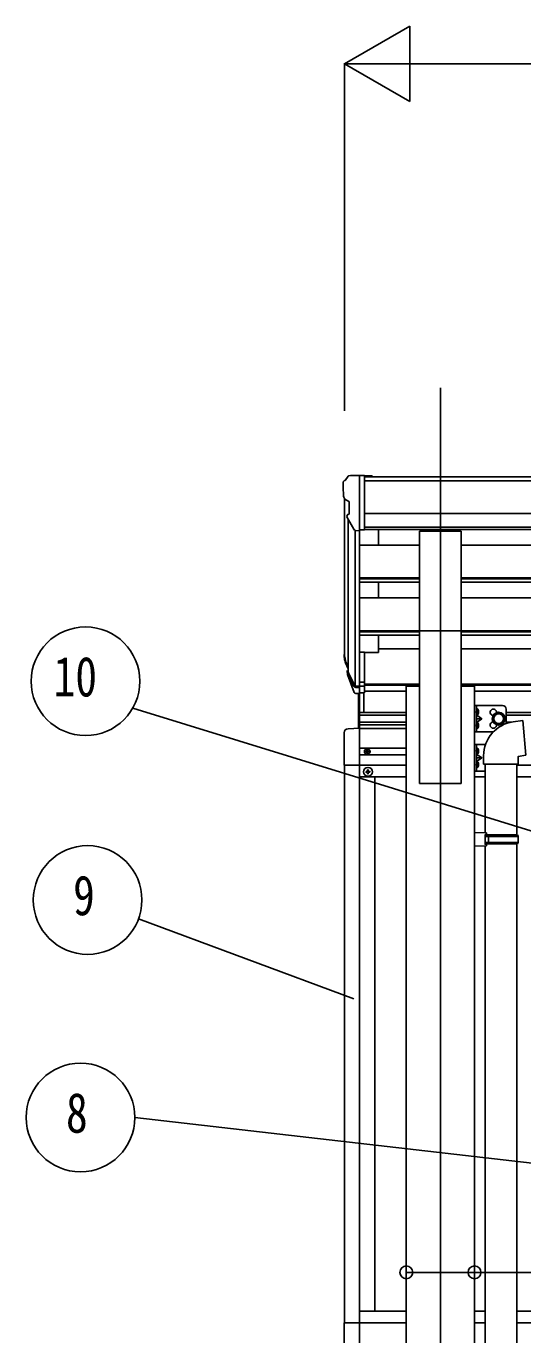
# Model space of a CAD drawing. Units: millimetres, scale not verified. Extents: x -10512 to 10512, y -7425 to 7425.
# Drawn here: x -2345 to -1687, y -2920 to -1187 of the extents above; entities that cross this region are included whole.
import ezdxf
from ezdxf.enums import TextEntityAlignment as Align

# ---------------------------------------------------------------- set-up
doc = ezdxf.new("R2010")
doc.units = ezdxf.units.MM
doc.header["$LTSCALE"] = 30
for name, color, linetype in [('0-3_YKK_12', 2, 'Continuous'), ('0-4_YKK_13', 4, 'Continuous'), ('0-5_YKK_A1', 4, 'Continuous'), ('0-6_YKK_D', 6, 'Continuous')]:
    doc.layers.add(name, color=color, linetype=linetype)
doc.styles.add('ＭＳ ゴシック', font='')
doc.styles.get('ＭＳ ゴシック').set_extended_font_data('MS Gothic')

msp = doc.modelspace()

# ---------------------------------------------------------------- linework, layer by layer
at = {"layer": '0-3_YKK_12'}
msp.add_line((-1795.8, -1665.8), (-1795.8, -4840.21), dxfattribs=at)
at = {"layer": '0-4_YKK_13'}
for p, q in [((-1917.89, -1782.76), (-1921.96, -1788.56)), ((-1914.8, -1782.19), (-1917.13, -1782.33)), ((-1914.8, -1782.19), (-1896.3, -1782.19)), ((-1902.8, -1855.17), (-1902.8, -1782.19)), ((-1896.3, -1782.19), (-1886.3, -1782.28)), ((-1896.3, -1854.17), (-1896.3, -1782.19)), ((-1886.3, -1783.79), (-1886.3, -1782.28)), ((-1924.8, -1791.56), (-1924.8, -1792.19)), ((-1922.27, -1813.37), (-1916.95, -1816.44)), ((-1916.8, -1816.7), (-1916.8, -1832.98)), ((-1910.43, -1853.36), (-1919.43, -1837.77)), ((-1902.8, -1855.17), (-1908.01, -1854.86)), ((-1896.3, -1854.17), (-1902.8, -1854.17)), ((-1823.3, -1987.64), (-1823.3, -1855.84)), ((-1823.3, -1855.84), (-1768.3, -1855.84)), ((-1768.3, -1987.64), (-1768.3, -1855.84)), ((-1823.3, -1987.64), (-1768.3, -1987.64)), ((-1902.8, -2015.91), (-1902.8, -2070.69)), ((-1896.3, -2015.91), (-1902.8, -2015.91)), ((-1896.3, -2015.91), (-1896.3, -2069.94)), ((-1921.71, -2030.1), (-1917.83, -2038.05)), ((-1921.1, -2028.72), (-1917.83, -2035.79)), ((-1919.39, -2041.38), (-1919.05, -2045.78)), ((-1918.44, -2045.22), (-1910.25, -2061.4)), ((-1909.24, -2060.27), (-1916.99, -2044.86)), ((-1919.05, -2045.78), (-1910.25, -2069.33)), ((-1902.8, -2060.94), (-1907.94, -2060.94)), ((-1902.8, -2062.75), (-1907.65, -2062.75)), ((-1896.3, -2056.04), (-1902.8, -2056.04)), ((-1896.3, -2060.92), (-1902.8, -2060.92)), ((-1902.8, -2070.69), (-1907.65, -2070.69)), ((-1904.3, -2116.77), (-1904.3, -2070.69)), ((-1896.3, -2069.94), (-1902.8, -2069.94)), ((-1902.8, -2116.69), (-1902.8, -2069.94)), ((-1897.3, -2096.18), (-1897.3, -2069.94)), ((-1750.6, -2086.69), (-1750.6, -2121.69)), ((-1713.6, -2086.69), (-1750.6, -2086.69)), ((-1748.1, -2086.69), (-1748.1, -2121.69)), ((-1747.6, -2091.19), (-1746.8, -2091.33)), ((-1708.6, -2091.69), (-1708.6, -2110.66)), ((-1747.6, -2099.19), (-1748.1, -2099.1)), ((-1748.1, -2104.19), (-1741.1, -2104.19)), ((-1747.6, -2099.19), (-1746.8, -2099.05)), ((-1747.6, -2109.19), (-1746.8, -2109.33)), ((-1699.16, -2108.27), (-1686.65, -2106.71)), ((-1923.3, -2122.98), (-1923.3, -2165.88)), ((-1902.8, -2116.69), (-1918.09, -2117.49)), ((-1902.8, -2116.69), (-1902.8, -2165.88)), ((-1725.55, -2121.69), (-1750.6, -2121.69)), ((-1747.6, -2117.19), (-1748.1, -2117.1)), ((-1747.6, -2117.19), (-1746.8, -2117.05)), ((-1894.03, -2147.16), (-1894.85, -2147.16)), ((-1891.57, -2147.98), (-1890.75, -2147.98)), ((-1750.6, -2138.57), (-1750.6, -2173.57)), ((-1736, -2138.57), (-1750.6, -2138.57)), ((-1748.1, -2138.57), (-1748.1, -2173.57)), ((-1747.6, -2143.07), (-1748.1, -2143.16)), ((-1747.6, -2143.07), (-1746.8, -2143.21)), ((-1923.3, -2165.88), (-1902.8, -2165.88)), ((-1748.1, -2156.07), (-1741.1, -2156.07)), ((-1747.6, -2161.07), (-1748.1, -2161.16)), ((-1747.6, -2151.07), (-1746.8, -2150.93)), ((-1747.6, -2161.07), (-1746.8, -2161.21)), ((-1738.56, -2164.28), (-1738.56, -2153.36)), ((-1692.56, -2164.28), (-1738.56, -2164.28)), ((-1736.6, -2164.28), (-1736.6, -2255.58)), ((-1694.6, -2164.28), (-1694.6, -2258.13)), ((-1893.3, -2174.07), (-1894.3, -2174.07)), ((-1890.3, -2175.07), (-1889.3, -2175.07)), ((-1736.6, -2173.57), (-1750.6, -2173.57)), ((-1747.6, -2169.07), (-1746.8, -2168.93)), ((-1734.6, -2255.63), (-1750.6, -2255.16)), ((-1750.6, -2255.16), (-1750.6, -2273.11)), ((-1734.6, -2257.63), (-1736.6, -2257.63)), ((-1693.6, -2258.13), (-1736.6, -2258.13)), ((-1692.6, -2260.13), (-1736.6, -2260.13)), ((-1692.6, -2268.13), (-1736.6, -2268.13)), ((-1693.6, -2270.13), (-1736.6, -2270.13)), ((-1734.6, -2257.63), (-1734.6, -2255.63)), ((-1734.6, -2272.63), (-1734.6, -2270.63)), ((-1732.13, -2260.13), (-1731.7, -2258.13)), ((-1694.6, -3117.39), (-1694.6, -2270.13)), ((-1692.6, -2260.13), (-1693.6, -2258.13)), ((-1692.6, -2268.13), (-1693.6, -2270.13)), ((-1692.6, -2260.13), (-1692.6, -2268.13)), ((-1734.6, -2272.63), (-1750.6, -2273.11)), ((-1736.6, -3114.83), (-1736.6, -2272.69))]:
    msp.add_line(p, q, dxfattribs=at)
for points in [[(-1748.49, -2095.19), (-1747.86, -2094), (-1745.62, -2092.89)], [(-1748.49, -2095.19), (-1747.86, -2096.38), (-1745.62, -2097.49)], [(-1747.6, -2099.19), (-1747.6, -2091.19), (-1748.1, -2091.28), (-1748.1, -2099.1)], [(-1748.49, -2113.19), (-1747.86, -2112), (-1745.62, -2110.89)], [(-1748.49, -2113.19), (-1747.86, -2114.38), (-1745.62, -2115.49)], [(-1748.1, -2099.19), (-1741.1, -2104.19), (-1748.1, -2109.19)], [(-1747.6, -2117.19), (-1747.6, -2109.19), (-1748.1, -2109.28), (-1748.1, -2117.1)], [(-1686.65, -2106.71), (-1682.64, -2152.53), (-1692.56, -2154.28), (-1692.56, -2164.28)], [(-1894.85, -2147.16), (-1894.85, -2147.98), (-1894.03, -2147.98)], [(-1892.39, -2146.34), (-1892.39, -2145.52), (-1893.21, -2145.52), (-1893.21, -2146.34)], [(-1893.21, -2148.8), (-1893.21, -2149.62), (-1892.39, -2149.62), (-1892.39, -2148.8)], [(-1890.75, -2147.98), (-1890.75, -2147.16), (-1891.57, -2147.16)], [(-1748.49, -2147.07), (-1747.86, -2145.88), (-1745.62, -2144.77)], [(-1748.49, -2147.07), (-1747.86, -2148.26), (-1745.62, -2149.37)], [(-1747.6, -2143.07), (-1747.6, -2151.07), (-1748.1, -2150.98), (-1748.1, -2143.16)], [(-1748.49, -2165.07), (-1747.86, -2163.88), (-1745.62, -2162.77)], [(-1748.49, -2165.07), (-1747.86, -2166.26), (-1745.62, -2167.37)], [(-1748.1, -2151.07), (-1741.1, -2156.07), (-1748.1, -2161.07)], [(-1747.6, -2161.07), (-1747.6, -2169.07), (-1748.1, -2168.98), (-1748.1, -2161.16)], [(-1894.3, -2174.07), (-1894.3, -2175.07), (-1893.3, -2175.07)], [(-1891.3, -2173.07), (-1891.3, -2172.07), (-1892.3, -2172.07), (-1892.3, -2173.07)], [(-1892.3, -2176.07), (-1892.3, -2177.07), (-1891.3, -2177.07), (-1891.3, -2176.07)], [(-1889.3, -2175.07), (-1889.3, -2174.07), (-1890.3, -2174.07)], [(-1734.6, -2270.63), (-1736.6, -2270.63), (-1736.6, -2257.63)], [(-1732.13, -2260.13), (-1732.13, -2268.13), (-1731.7, -2270.13)], [(-1902.8, -2904.69), (-1923.5, -2904.69), (-1923.5, -3002.69), (-1902.8, -3002.69)]]:
    msp.add_lwpolyline(points, dxfattribs=at)
msp.add_lwpolyline([(-1718.6, -2111.69), (-1725.1, -2107.94), (-1725.1, -2100.44), (-1718.6, -2096.68), (-1712.1, -2100.44), (-1712.1, -2107.94)], close=True, dxfattribs=at)
for centre, radius in [((-1718.6, -2104.19), 8.5), ((-1718.6, -2104.19), 7.5), ((-1718.6, -2104.19), 6.5), ((-1892.8, -2147.57), 3.75), ((-1891.8, -2174.57), 5.9)]:
    msp.add_circle(centre, radius, dxfattribs=at)
for centre, radius, start, end in [((-1917.07, -1783.33), 1, 93.5, 145), ((-1921.8, -1791.56), 3, 93, 180), ((-1722.8, -1792.19), 202, 180, 184.94904), ((-1917.9, -1809), 6.18, 185.7035, 224.99897), ((-1917.1, -1816.7), 0.3, 0, 60), ((-1916.83, -1836.27), 3, 94.7167, 210), ((-1917.1, -1832.98), 0.3, 274.7167, 0), ((-1907.83, -1851.86), 3, 210, 266.5), ((-1893.62, -2020.99), 29.53, 186.50806, 197.98144), ((-1892.22, -2019.23), 30.41, 187.1552, 198.19734), ((-1746.96, -2092.22), 0.9, 32.05588, 80), ((-1751.7, -2095.19), 6.5, 327.94412, 32.05588), ((-1725.6, -2095.69), 4.25, 353.70569, 265.23923), ((-1713.6, -2091.69), 5, 0, 90), ((-1746.96, -2098.16), 0.9, 280, 327.94412), ((-1746.96, -2110.22), 0.9, 32.05588, 80), ((-1751.7, -2113.19), 6.5, 327.94412, 32.05588), ((-1692.65, -2153.71), 45.91, 98.14944, 179.55845), ((-1725.6, -2112.69), 4.25, 94.76077, 6.29431), ((-1917.8, -2122.98), 5.5, 93, 180), ((-1746.96, -2116.16), 0.9, 280, 327.94412), ((-1894.03, -2146.34), 0.82, 270, 0), ((-1894.03, -2148.8), 0.82, 0, 90), ((-1891.57, -2146.34), 0.82, 180, 270), ((-1891.57, -2148.8), 0.82, 90, 180), ((-1746.96, -2144.1), 0.9, 32.05588, 80), ((-1751.7, -2147.07), 6.5, 327.94412, 32.05588), ((-1746.96, -2150.04), 0.9, 280, 327.94412), ((-1746.96, -2162.1), 0.9, 32.05588, 80), ((-1751.7, -2165.07), 6.5, 327.94412, 32.05588), ((-1893.3, -2173.07), 1, 270, 0), ((-1893.3, -2176.07), 1, 0, 90), ((-1890.3, -2173.07), 1, 180, 270), ((-1890.3, -2176.07), 1, 90, 180), ((-1746.96, -2168.04), 0.9, 280, 327.94412)]:
    msp.add_arc(centre, radius, start, end, dxfattribs=at)
for centre, major_axis, ratio, start_param, end_param in [((-1834.15, -2021.42), (-89.06, 1.43), 0.57596, 6.1962358, 6.3678173), ((-1834.94, -2014.74), (87.93, 4.42), 0.541684, 3.0659337, 3.2228513), ((-1918.09, -2041.38), (1.3, 0), 0.90356, 1.3700892, 3.347195), ((-1832.17, -2025.19), (-89.07, 0), 0.90356, 0.2056023, 0.2515348), ((-1832.88, -2021.32), (-88.05, 0), 0.90356, 0.2662965, 0.3003836), ((-1907.65, -2060.04), (-3, 0), 0.90356, 0.5235988, 1.5707963), ((-1907.94, -2059.59), (-1.5, 0), 0.90356, 0.5235988, 1.5707963), ((-1907.65, -2067.97), (3, 0), 0.90356, 3.6651914, 4.712389)]:
    msp.add_ellipse(centre, major_axis=major_axis, ratio=ratio, start_param=start_param, end_param=end_param, dxfattribs=at)
at = {"layer": '0-5_YKK_A1'}
for p, q in [((954.7, -1783.79), (-1896.3, -1783.79)), ((954.7, -1789.01), (-1896.3, -1789.01)), ((-1922.8, -1812.77), (-1922.8, -2015.55)), ((-1902.8, -1823.29), (-1902.8, -2015.91)), ((954.7, -1832.54), (-1896.3, -1832.54)), ((-1917.83, -1840.54), (-1917.83, -2042.26)), ((-1908.8, -1854.7), (-1908.81, -2060.69)), ((954.7, -1850.39), (-1896.3, -1850.39)), ((954.7, -1853.64), (-1896.3, -1853.64)), ((-1877.8, -1853.64), (-1877.8, -1874.22)), ((-1902.8, -1874.22), (-1823.3, -1874.22)), ((826.7, -1874.22), (-1768.3, -1874.22)), ((-1902.8, -1917.58), (-1823.3, -1917.58)), ((-1902.8, -1919.08), (-1823.3, -1919.08)), ((-1902.8, -1923.4), (-1823.3, -1923.4)), ((-1877.8, -1923.4), (-1877.8, -1944.32)), ((826.7, -1917.58), (-1768.3, -1917.58)), ((826.7, -1919.08), (-1768.3, -1919.08)), ((826.7, -1923.4), (-1768.3, -1923.4)), ((-1902.8, -1944.32), (-1823.3, -1944.32)), ((826.7, -1944.32), (-1768.3, -1944.32)), ((-1902.8, -1987.69), (-1823.3, -1987.69)), ((-1902.8, -1989.18), (-1823.3, -1989.18)), ((-1902.8, -1993.5), (-1823.3, -1993.5)), ((-1877.8, -1993.5), (-1877.8, -2016.54)), ((-1823.3, -1987.64), (-1823.3, -2190.21)), ((-1768.3, -1987.64), (-1768.3, -2190.21)), ((826.7, -1987.69), (-1768.3, -1987.69)), ((826.7, -1989.18), (-1768.3, -1989.18)), ((826.7, -1993.5), (-1768.3, -1993.5)), ((-1877.8, -2016.54), (-1896.3, -2016.54)), ((-1877.8, -2011.6), (-1823.3, -2011.6)), ((-1211.8, -2011.6), (-1768.3, -2011.6)), ((-1896.3, -2058.62), (-1823.3, -2058.62)), ((-1896.3, -2060.01), (-1823.3, -2060.01)), ((-1841, -2061.21), (-1841, -4690.21)), ((-1841, -2061.21), (-1823.3, -2061.21)), ((826.7, -2058.62), (-1768.3, -2058.62)), ((826.7, -2060.01), (-1768.3, -2060.01)), ((-1750.6, -2061.21), (-1768.3, -2061.21)), ((-1750.6, -2061.21), (-1750.6, -4690.21)), ((-1841, -2067.7), (-1896.3, -2067.7)), ((-1750.6, -2067.7), (-1668.8, -2067.7)), ((-1902.8, -2096.19), (-1841, -2096.19)), ((-1708.6, -2096.19), (-1648.2, -2096.19)), ((-1902.8, -2099.69), (-1841, -2099.69)), ((-1902.8, -2108.69), (-1841, -2108.69)), ((-1902.8, -2112.19), (-1841, -2112.19)), ((-1708.6, -2099.69), (-1648.2, -2099.69)), ((-1708.6, -2108.69), (-1701.64, -2108.69)), ((-1902.8, -3990.69), (-1902.8, -2116.69)), ((-1841, -2117.19), (-1902.8, -2117.19)), ((-1902.8, -2143.07), (-1841, -2143.07)), ((-1922.8, -2165.89), (-1922.8, -2904.69)), ((-1902.8, -2152.07), (-1841, -2152.07)), ((-1902.8, -2165.57), (-1841, -2165.57)), ((-1694.6, -2165.57), (-537.8, -2165.57)), ((-1841, -2181.07), (-1902.8, -2181.07)), ((-1882.8, -2889.19), (-1882.8, -2181.07)), ((-1736.6, -2181.07), (-1750.6, -2181.07)), ((-1694.6, -2181.07), (-495.8, -2181.07)), ((-1823.3, -2190.21), (-1768.3, -2190.21)), ((-1902.8, -2889.19), (-1841, -2889.19)), ((-1750.6, -2889.19), (-1736.6, -2889.19)), ((-1694.6, -2889.19), (-495.8, -2889.19)), ((-1902.8, -2904.69), (-1841, -2904.69)), ((-1750.6, -2904.69), (-1736.6, -2904.69)), ((-1694.6, -2904.69), (-495.8, -2904.69))]:
    msp.add_line(p, q, dxfattribs=at)
at = {"layer": '0-6_YKK_D'}
for p, q in [((-1922.8, -1236.81), (-1836.2, -1186.81)), ((-1836.2, -1286.81), (-1836.2, -1186.81)), ((-1922.8, -1696.39), (-1922.8, -1235.81)), ((-1922.8, -1236.81), (-1836.2, -1286.81)), ((-1922.8, -1236.81), (-1749.6, -1236.81)), ((-1822.8, -1236.81), (881.2, -1236.81)), ((-1187.65, -2403.2), (-2203.43, -2090.18)), ((-1910.68, -2475.24), (-2195.79, -2369.45)), ((-470.61, -2830.84), (-2200.71, -2632.49))]:
    msp.add_line(p, q, dxfattribs=at)
msp.add_lwpolyline([(-1841, -2837.68), (-1750.6, -2837.68), (-1548.37, -2837.68)], dxfattribs=at)
for centre, radius in [((-2266.04, -2054.62), 72), ((-2263.29, -2344.4), 72), ((-2272.71, -2632.49), 72), ((-1841, -2837.68), 8.5), ((-1750.6, -2837.68), 8.5)]:
    msp.add_circle(centre, radius, dxfattribs=at)

# ---------------------------------------------------------------- texts
at = {"layer": '0-6_YKK_D', "style": 'ＭＳ ゴシック', "width": 0.8}
for s, p in [('10', (-2308.28, -2090.62)), ('9', (-2282.49, -2380.4)), ('8', (-2291.91, -2668.49))]:
    msp.add_text(s, height=52.79, dxfattribs=at).set_placement(p, align=Align.BOTTOM_LEFT)

doc.saveas('drawing.dxf')
